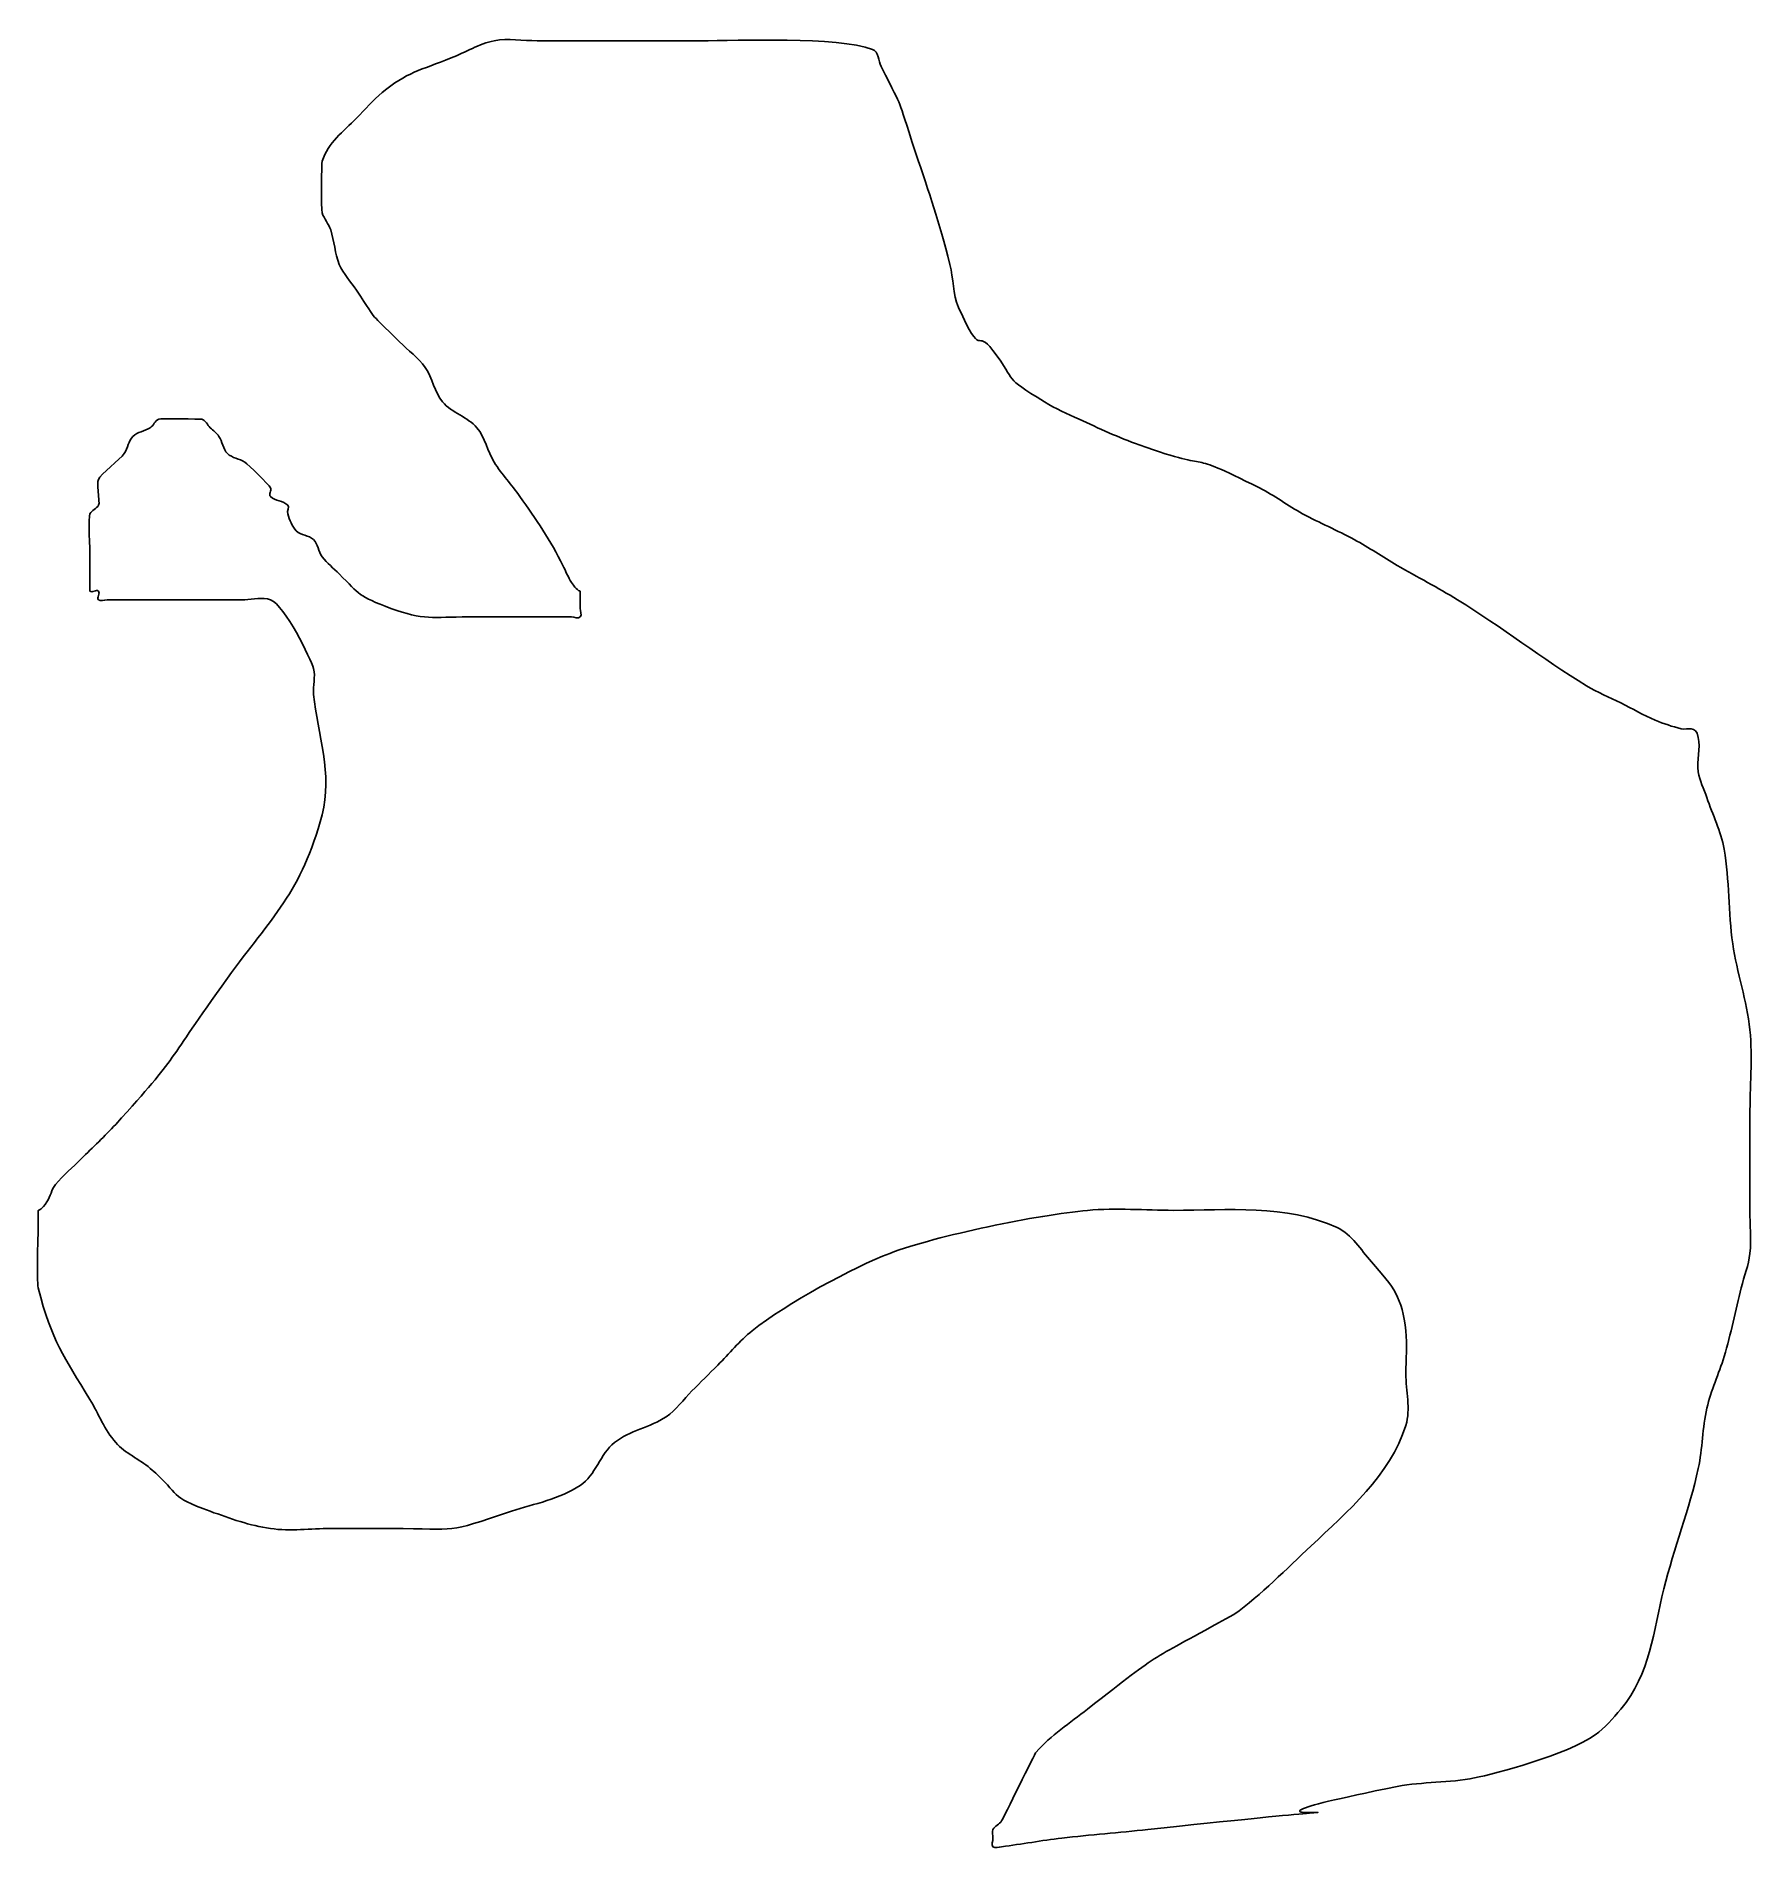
# Model space of a CAD drawing. Extents: x 38 to 494, y 283 to 765.
import ezdxf

# ---------------------------------------------------------------- set-up
doc = ezdxf.new("R2010")
doc.units = 0
doc.layers.add('Layer_1', color=7, linetype='CONTINUOUS')

msp = doc.modelspace()

# ---------------------------------------------------------------- linework, layer by layer
at = {"layer": 'Layer_1', "color": 7}
msp.add_lwpolyline([(68.571429, 614.85714), (68.571429, 614.85714)], close=True, dxfattribs=at)
for points in [[(160, 763.428572), (155.976696, 762.62391), (152.380952, 760.380956), (148.571432, 758.85714)], [(171.428568, 763.428572), (167.619048, 763.428572), (163.735544, 764.175681), (160, 763.428572)], [(185.142856, 763.428572), (180.571432, 763.428572), (176, 763.428572), (171.428568, 763.428572)], [(214.857144, 763.428572), (204.952384, 763.428572), (195.047616, 763.428572), (185.142856, 763.428572)], [(260.571432, 761.14286), (251.268328, 764.631518), (224.666384, 763.428572), (214.857144, 763.428572)], [(148.571432, 758.85714), (140.492472, 755.625556), (136.606352, 754.981484), (130.285712, 749.714284)], [(262.857144, 756.571428), (262.09524, 758.095236), (262.166624, 760.54466), (260.571432, 761.14286)], [(272, 733.714284), (266.351072, 750.66106), (269.58356, 743.118588), (262.857144, 756.571428)], [(130.285712, 749.714284), (127.802448, 747.6449), (125.714288, 745.14286), (123.428568, 742.85714)], [(123.428568, 742.85714), (119.84636, 739.274932), (115.943008, 736.400452), (114.285712, 731.428572)], [(281.142856, 704.000004), (278.19524, 715.79046), (275.764744, 722.42006), (272, 733.714284)], [(114.285712, 731.428572), (114.198544, 731.167052), (113.956256, 718.702668), (114.285712, 717.714284)], [(114.285712, 717.714284), (114.824464, 716.098044), (116.03268, 714.7591), (116.571432, 713.14286)], [(116.571432, 713.14286), (117.564832, 710.162652), (117.61968, 706.887412), (118.857144, 704.000004)], [(118.857144, 704.000004), (119.939272, 701.475028), (121.90476, 699.428572), (123.428568, 697.14286)], [(283.428568, 692.571428), (281.850736, 696.121556), (282.085104, 700.231028), (281.142856, 704.000004)], [(123.428568, 697.14286), (129.793064, 687.596124), (126.05752, 692.228196), (134.857144, 683.428572)], [(292.571432, 681.14286), (287.903616, 687.366612), (289.8304, 678.167316), (283.428568, 692.571428)], [(134.857144, 683.428572), (137.142856, 681.14286), (139.83544, 679.201812), (141.714288, 676.571428)], [(306.285712, 667.428572), (294.76532, 674.62882), (299.385704, 672.057156), (292.571432, 681.14286)], [(141.714288, 676.571428), (143.69476, 673.798764), (144.068248, 670.01562), (146.285712, 667.428572)], [(146.285712, 667.428572), (148.76492, 664.536164), (152.949368, 663.463836), (155.428568, 660.571428)], [(315.428568, 662.85714), (312.32664, 664.267108), (309.175136, 665.622684), (306.285712, 667.428572)], [(68.571429, 660.571428), (67.153889, 659.626404), (65.204678, 659.490388), (64, 658.285716)], [(70.857143, 662.85714), (69.893401, 662.375276), (69.467959, 661.169116), (68.571429, 660.571428)], [(82.285712, 662.85714), (82.181888, 662.89178), (71.185702, 663.02142), (70.857143, 662.85714)], [(84.571432, 660.571428), (83.80952, 661.333332), (83.30792, 662.516412), (82.285712, 662.85714)], [(86.857144, 658.285716), (86.259456, 659.182244), (85.333336, 659.809524), (84.571432, 660.571428)], [(155.428568, 660.571428), (157.64604, 657.98438), (158.194112, 654.317988), (160, 651.428572)], [(331.428568, 656.000004), (325.96412, 657.951588), (320.710968, 660.456052), (315.428568, 662.85714)], [(64, 658.285716), (62.795322, 657.081036), (62.659312, 655.131828), (61.714286, 653.714284)], [(89.142856, 653.714284), (87.938176, 654.918964), (87.802168, 656.868172), (86.857144, 658.285716)], [(363.428568, 644.571428), (341.592344, 655.48954), (353.71324, 648.041188), (331.428568, 656.000004)], [(61.714286, 653.714284), (60.713182, 652.212628), (55.269515, 648.09426), (54.857143, 646.85714)], [(93.714288, 651.428572), (92.296744, 652.373596), (90.347536, 652.509612), (89.142856, 653.714284)], [(100.571432, 644.571428), (100.098568, 645.51714), (94.683112, 650.782684), (93.714288, 651.428572)], [(160, 651.428572), (162.01904, 648.1981), (164.642904, 645.385652), (166.857144, 642.285716)], [(54.857143, 646.85714), (54.375272, 645.411532), (54.857143, 643.809524), (54.857143, 642.285716)], [(54.857143, 642.285716), (54.857143, 641.523812), (55.197877, 640.681468), (54.857143, 640.000004)], [(100.571432, 642.285716), (100.03268, 642.82446), (100.91216, 643.889964), (100.571432, 644.571428)], [(105.142856, 640.000004), (103.938176, 641.204676), (101.776104, 641.081036), (100.571432, 642.285716)], [(166.857144, 642.285716), (171.03288, 636.439684), (175.073992, 630.423452), (178.285712, 624.000004)], [(374.857144, 637.714284), (370.956976, 639.841652), (367.402184, 642.584628), (363.428568, 644.571428)], [(52.571429, 637.714284), (52.158133, 636.887692), (52.571429, 627.875524), (52.571429, 626.285716)], [(54.857143, 640.000004), (54.375272, 639.03626), (53.053299, 638.678028), (52.571429, 637.714284)], [(105.142856, 637.714284), (104.90192, 638.437092), (105.681608, 639.461252), (105.142856, 640.000004)], [(107.428568, 633.14286), (106.223896, 634.347532), (105.681608, 636.098044), (105.142856, 637.714284)], [(388.571432, 630.85714), (384.084496, 633.304564), (379.34408, 635.266868), (374.857144, 637.714284)], [(112, 630.85714), (110.79532, 632.06182), (108.633248, 631.93818), (107.428568, 633.14286)], [(52.571429, 626.285716), (52.571429, 625.446316), (52.479449, 617.234836), (52.571429, 617.14286)], [(114.285712, 626.285716), (113.263512, 627.648652), (113.20468, 629.652468), (112, 630.85714)], [(118.857144, 621.714284), (117.333336, 623.238092), (115.578712, 624.561724), (114.285712, 626.285716)], [(400, 624.000004), (396.162552, 626.238516), (392.471592, 628.72978), (388.571432, 630.85714)], [(132.571432, 612.571428), (123.71516, 615.892532), (124.437624, 616.133804), (118.857144, 621.714284)], [(178.285712, 624.000004), (179.047616, 622.476188), (179.6264, 620.846108), (180.571432, 619.428572)], [(416, 614.85714), (410.768544, 618.0765), (405.305912, 620.904884), (400, 624.000004)], [(52.571429, 617.14286), (53.110177, 616.604108), (54.318395, 617.681604), (54.857143, 617.14286)], [(54.857143, 617.14286), (55.395891, 616.604108), (54.318395, 615.395892), (54.857143, 614.85714)], [(180.571432, 619.428572), (183.395888, 615.191876), (182.857144, 619.218948), (182.857144, 614.85714)], [(54.857143, 614.85714), (55.395891, 614.318396), (56.380952, 614.85714), (57.142857, 614.85714)], [(57.142857, 614.85714), (57.904762, 614.85714), (58.666666, 614.85714), (59.428571, 614.85714)], [(59.428571, 614.85714), (62.47619, 614.85714), (65.52381, 614.85714), (68.571429, 614.85714)], [(68.571429, 614.85714), (76.952381, 614.85714), (85.333336, 614.85714), (93.714288, 614.85714)], [(93.714288, 614.85714), (96, 614.85714), (98.4492, 615.706036), (100.571432, 614.85714)], [(100.571432, 614.85714), (104.41128, 613.321204), (111.245896, 599.21078), (112, 596.571428)], [(153.142856, 610.285716), (143.762584, 610.285716), (141.13052, 609.361772), (132.571432, 612.571428)], [(182.857144, 614.85714), (182.857144, 614.095236), (182.857144, 613.333332), (182.857144, 612.571428)], [(182.857144, 612.571428), (182.857144, 611.809524), (183.395888, 610.82446), (182.857144, 610.285716)], [(450.285712, 592.000004), (438.587816, 599.198708), (427.697896, 607.658436), (416, 614.85714)], [(164.571432, 610.285716), (160.761904, 610.285716), (156.952384, 610.285716), (153.142856, 610.285716)], [(176, 610.285716), (172.19048, 610.285716), (168.380952, 610.285716), (164.571432, 610.285716)], [(180.571432, 610.285716), (179.047616, 610.285716), (177.523808, 610.285716), (176, 610.285716)], [(182.857144, 610.285716), (182.318392, 609.746964), (181.333336, 610.285716), (180.571432, 610.285716)], [(112, 596.571428), (112.627936, 594.37366), (111.747584, 591.98602), (112, 589.714284)], [(112, 589.714284), (113.155688, 579.313076), (117.0898, 568.36982), (114.285712, 557.714284)], [(459.428568, 587.428572), (456.380952, 588.95238), (453.187608, 590.21422), (450.285712, 592.000004)], [(468.571432, 582.85714), (465.439584, 584.199364), (462.476192, 585.904764), (459.428568, 587.428572)], [(475.428568, 580.571428), (473.091152, 581.15578), (470.785976, 581.908052), (468.571432, 582.85714)], [(480, 578.285716), (479.303704, 581.767212), (477.286944, 580.106836), (475.428568, 580.571428)], [(480, 569.14286), (479.569, 572.159844), (480.597688, 575.297276), (480, 578.285716)], [(482.285712, 562.285716), (481.523808, 564.571428), (480.340736, 566.757716), (480, 569.14286)], [(486.857144, 548.571428), (486.01972, 553.316812), (483.80952, 557.714284), (482.285712, 562.285716)], [(114.285712, 557.714284), (108.869816, 537.133868), (100.795432, 530.420052), (89.142856, 514.285716)], [(489.142856, 523.428572), (487.95272, 531.759508), (488.319632, 540.283972), (486.857144, 548.571428)], [(493.714288, 500.571428), (492.941152, 508.302804), (490.241688, 515.736732), (489.142856, 523.428572)], [(89.142856, 514.285716), (72.151595, 490.759348), (76.901558, 494.64886), (59.428571, 475.428572)], [(493.714288, 477.714284), (493.714288, 485.333332), (494.472408, 492.990196), (493.714288, 500.571428)], [(493.714288, 464.000004), (493.714288, 468.571428), (493.714288, 473.14286), (493.714288, 477.714284)], [(59.428571, 475.428572), (56.529362, 472.239444), (53.333334, 469.333332), (50.285714, 466.285716)], [(50.285714, 466.285716), (48, 464.000004), (45.44789, 461.952724), (43.428571, 459.428572)], [(493.714288, 452.571428), (493.714288, 456.380956), (493.714288, 460.190476), (493.714288, 464.000004)], [(43.428571, 459.428572), (42.364297, 458.098228), (42.087884, 456.274684), (41.142857, 454.85714)], [(41.142857, 454.85714), (38.318395, 450.620452), (38.857143, 454.647524), (38.857143, 450.285716)], [(317.714288, 452.571428), (325.30204, 453.261228), (332.952384, 452.571428), (340.571432, 452.571428)], [(340.571432, 452.571428), (354.700352, 452.571428), (370.51416, 454.224236), (384, 448.000004)], [(38.857143, 450.285716), (38.857143, 446.744692), (38.349673, 434.029884), (38.857143, 432.000004)], [(265.142856, 441.14286), (277.697696, 445.925652), (304.689504, 451.387356), (317.714288, 452.571428)], [(493.714288, 441.14286), (494.134976, 444.929084), (493.714288, 448.761908), (493.714288, 452.571428)], [(384, 448.000004), (387.913288, 446.193868), (390.304712, 442.10074), (393.142856, 438.85714)], [(228.571432, 420.571428), (237.665984, 427.847068), (255.523176, 437.47822), (265.142856, 441.14286)], [(393.142856, 438.85714), (399.196016, 431.939252), (401.293328, 429.502932), (402.285712, 420.571428)], [(491.428568, 432.000004), (492.19048, 435.04762), (493.367376, 438.02066), (493.714288, 441.14286)], [(38.857143, 432.000004), (42.464452, 417.570764), (45.647529, 413.825548), (52.571429, 402.285716)], [(486.857144, 413.714284), (488.662504, 419.73214), (489.90476, 425.904764), (491.428568, 432.000004)], [(219.428568, 411.428572), (222.476192, 414.476188), (225.205896, 417.879004), (228.571432, 420.571428)], [(402.285712, 420.571428), (402.706408, 416.785204), (402.285712, 412.95238), (402.285712, 409.14286)], [(212.571432, 404.571428), (214.857144, 406.85714), (217.142856, 409.14286), (219.428568, 411.428572)], [(482.285712, 400.000004), (483.369248, 404.695308), (485.472496, 409.098796), (486.857144, 413.714284)], [(402.285712, 409.14286), (402.285712, 404.571428), (403.630104, 399.797844), (402.285712, 395.428572)], [(52.571429, 402.285716), (54.857143, 398.476188), (56.503079, 394.200564), (59.428571, 390.85714)], [(205.714288, 397.714284), (208.40388, 399.507348), (210.285712, 402.285716), (212.571432, 404.571428)], [(480, 384.000004), (481.128832, 389.267892), (481.074288, 394.750484), (482.285712, 400.000004)], [(192, 390.85714), (195.991032, 394.049964), (201.461664, 394.879204), (205.714288, 397.714284)], [(402.285712, 395.428572), (398.206344, 382.17062), (386.674152, 372.364156), (377.142856, 363.428572)], [(59.428571, 390.85714), (61.937161, 387.990188), (65.679022, 386.479204), (68.571429, 384.000004)], [(182.857144, 379.428572), (186.91636, 382.134716), (188.19048, 387.809524), (192, 390.85714)], [(68.571429, 384.000004), (77.365765, 376.461996), (73.035048, 376.766476), (84.571432, 372.571428)], [(470.857144, 352.000004), (473.547712, 362.762276), (477.675592, 373.152748), (480, 384.000004)], [(164.571432, 372.571428), (170.747088, 374.62998), (177.440728, 375.817628), (182.857144, 379.428572)], [(84.571432, 372.571428), (89.784232, 370.675868), (95.080424, 368.784428), (100.571432, 368.000004)], [(132.571432, 368.000004), (151.216008, 368.000004), (146.461608, 366.53482), (164.571432, 372.571428)], [(100.571432, 368.000004), (105.85116, 367.245756), (111.238096, 368.000004), (116.571432, 368.000004)], [(116.571432, 368.000004), (121.90476, 368.000004), (127.238096, 368.000004), (132.571432, 368.000004)], [(377.142856, 363.428572), (370.44968, 357.153724), (364.009048, 350.514468), (356.571432, 345.14286)], [(459.428568, 320.000004), (467.335448, 329.488252), (468.011904, 340.619052), (470.857144, 352.000004)], [(356.571432, 345.14286), (333.26364, 332.194084), (338.464216, 336.303516), (317.714288, 320.000004)], [(317.714288, 320.000004), (313.035168, 316.323548), (307.953408, 313.019012), (304, 308.571428)], [(452.571432, 313.14286), (455.201816, 315.0217), (457.359184, 317.516732), (459.428568, 320.000004)], [(420.571432, 301.714284), (425.908352, 302.837852), (445.216664, 307.889452), (452.571432, 313.14286)], [(304, 308.571428), (303.8686, 308.423604), (295.194192, 290.847468), (294.857144, 290.285716)], [(333.714288, 288.000004), (429.205232, 298.231172), (332.765016, 285.981572), (400, 299.428572)], [(400, 299.428572), (406.76536, 300.781644), (413.82008, 300.292948), (420.571432, 301.714284)], [(294.857144, 290.285716), (294.302776, 289.361772), (293.053296, 288.96374), (292.571432, 288.000004)], [(292.571432, 285.714284), (292.571432, 284.95238), (292.03268, 283.967316), (292.571432, 283.428572)], [(292.571432, 288.000004), (292.230696, 287.318532), (292.571432, 286.476188), (292.571432, 285.714284)], [(294.857144, 283.428572), (300.203024, 284.096804), (305.50656, 285.084804), (310.857144, 285.714284)], [(310.857144, 285.714284), (318.461744, 286.608948), (326.100816, 287.184268), (333.714288, 288.000004)], [(292.571432, 283.428572), (293.110176, 282.88982), (294.10112, 283.334068), (294.857144, 283.428572)]]:
    msp.add_open_spline(points, degree=3, dxfattribs=at)

doc.saveas('drawing.dxf')
